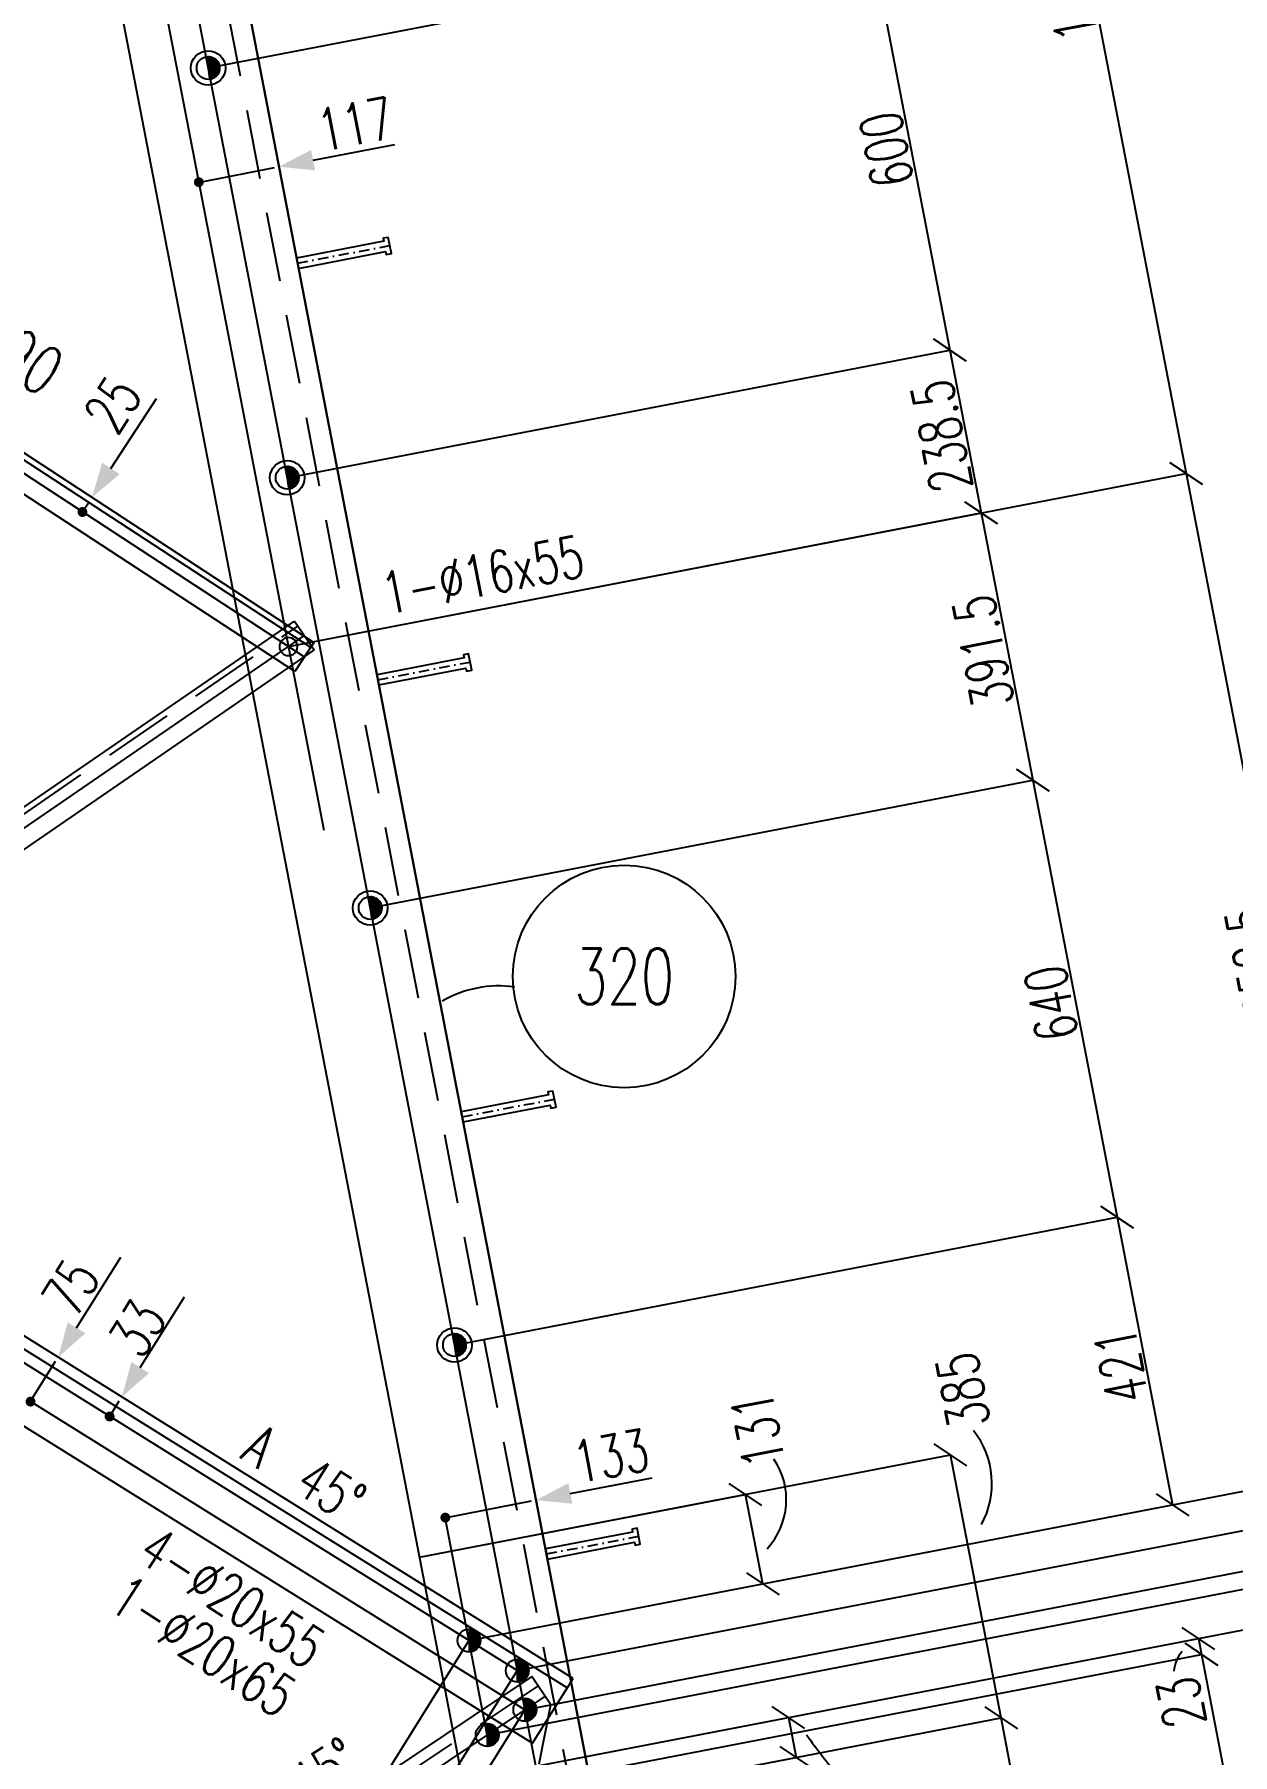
# Model space of a CAD drawing. Extents: x 512650 to 528870, y -6972 to 4508.
# Drawn here: x 520025 to 521747, y -215 to 2258 of the extents above; entities that cross this region are included whole.
import ezdxf
from ezdxf.enums import TextEntityAlignment as Align

# ---------------------------------------------------------------- set-up
doc = ezdxf.new("R2010")
doc.units = 0
doc.header["$LTSCALE"] = 200
doc.header["$MEASUREMENT"] = 0
doc.linetypes.add('DASHDOT', pattern=[1, 0.5, -0.25, 0, -0.25])
doc.linetypes.add('DASHED', pattern=[0.75, 0.5, -0.25])
doc.layers.get('0').update_dxf_attribs({"linetype": 'CONTINUOUS'})
for name, color, linetype in [('ASSI', 3, 'CONTINUOUS'), ('BOLLINI_1', 7, 'CONTINUOUS'), ('Echelon', 1, 'CONTINUOUS'), ('FORI', 2, 'CONTINUOUS'), ('LINEA_ANG', 2, 'CONTINUOUS'), ('LP', 3, 'CONTINUOUS'), ('LS', 7, 'CONTINUOUS'), ('MZ', 6, 'DASHDOT'), ('QT_MAL', 7, 'CONTINUOUS'), ('QT_MPR', 7, 'CONTINUOUS'), ('QT_MSP', 7, 'CONTINUOUS'), ('TRAT-Y', 7, 'DASHED')]:
    doc.layers.add(name, color=color, linetype=linetype)
doc.styles.add('QUOTE', font='ROMANS8.SHX', dxfattribs={"width": 0.7})
doc.styles.add('RQL', font='ROMANS8.SHX', dxfattribs={"width": 0.7})
doc.styles.add('RS', font='ROMANS8.shx', dxfattribs={"width": 0.7})
doc.styles.get("Standard").update_dxf_attribs({"font": 'ROMANS8.SHX', "width": 0.7})
doc.dimstyles.new('FRECCE1', dxfattribs={"dimtxt": 60, "dimasz": 6.66, "dimexe": 0, "dimexo": 0, "dimgap": 1, "dimtad": 1, "dimzin": 0, "dimdsep": 46, "dimtxsty": 'RS', "dimblk1": 'QUOTP', "dimblk2": 'QUOTF', "dimsah": 1, "dimcen": 0, "dimclrd": 2, "dimclre": 2, "dimclrt": 7, "dimadec": 0, "dimazin": 0, "dimtfac": 1, "dimtix": 1, "dimtmove": 2, "dimatfit": 3, "dimldrblk": 'QUOTP', "dimfxl": 1, "dimtolj": 1, "dimtzin": 0, "dimarcsym": 0})
doc.dimstyles.new('TRATTO', dxfattribs={"dimscale": 0, "dimtxt": 60, "dimasz": 40, "dimexe": 0, "dimexo": 0, "dimgap": 5, "dimtad": 1, "dimrnd": 0.5, "dimdsep": 46, "dimtxsty": 'RS', "dimblk1": 'OBLIQUE', "dimblk2": 'OBLIQUE', "dimsah": 1, "dimcen": 0.09, "dimclrd": 2, "dimclre": 2, "dimclrt": 7, "dimadec": 0, "dimazin": 0, "dimtfac": 1, "dimtix": 1, "dimtmove": 2, "dimatfit": 3, "dimfxl": 1, "dimtolj": 1, "dimtzin": 0, "dimarcsym": 0})

# ---------------------------------------------------------------- blocks, each defined once
blk = doc.blocks.new('ASSE98')
blk.add_line((0, 0), (1, 0))
at = {"color": 7, "flags": 1}
for tag, p in [('LAV1', (3.07431, 6.82847)), ('LAV2', (3.07431, 6.49513)), ('LAV3', (3.07431, 6.1618)), ('LAV4', (3.07431, 5.82847)), ('LAV5', (3.07431, 5.49513)), ('LAV6', (3.07431, 5.1618)), ('LAV7', (3.07431, 4.82847)), ('LAV8', (3.07431, 4.49513)), ('LAV9', (3.07431, 4.1618)), ('LAV10', (3.07431, 3.82847))]:
    blk.add_attdef(tag, p, '', height=0.2, dxfattribs=at)
at = {"color": 7, "style": 'QUOTE', "width": 0.5, "flags": 1}
for tag, p in [('TI', (1.38308, 6.82731)), ('DI_S', (1.38308, 6.42178)), ('D_S', (1.38308, 6.02092)), ('E_S', (1.38308, 5.68065)), ('NFORI', (1.36454, 5.29792)), ('ALAR', (1.36349, 4.93246)), ('FAM', (1.3775, 4.54645)), ('ALA', (1.38308, 4.19257)), ('DISP2', (1.38308, 3.84971)), ('DISP1', (1.38308, 3.50686)), ('PINZAF', (1.38308, 3.164)), ('PINZAI', (1.38308, 2.82114)), ('TRP', (1.38308, 2.47829)), ('NP', (1.38308, 2.13543)), ('SV', (1.38308, 1.79257)), ('PESO', (1.38308, 1.44971)), ('QUA', (1.38308, 1.10686)), ('LUN', (1.38308, 0.764)), ('PROF', (1.38308, 0.42114)), ('POS', (1.38308, 0.07829))]:
    blk.add_attdef(tag, p, '', height=0.2, dxfattribs=at)
blk = doc.blocks.new('P20')
at = {"color": 0}
for p, q in [((0, 0.98), (0.02, 1)), ((0, 0.94), (0.06, 1)), ((1, -0.01), (0, 0.99)), ((0, 0.89), (0.1, 0.99)), ((0, 0.85), (0.14, 0.99)), ((0, 0.8), (0.18, 0.98)), ((0, 0.76), (0.22, 0.98)), ((0, 0.71), (0.25, 0.97)), ((0, 0.67), (0.29, 0.96)), ((1, -0.05), (0, 0.95)), ((0, 0.62), (0.32, 0.95)), ((0, 0.58), (0.36, 0.93)), ((0, 0.53), (0.39, 0.92)), ((0, 0.49), (0.42, 0.91)), ((1, -0.09), (0, 0.9)), ((0, 0.44), (0.45, 0.89)), ((0, 0.4), (0.48, 0.88)), ((0.99, -0.13), (0, 0.86)), ((0, 0.35), (0.51, 0.86)), ((0, 0.31), (0.54, 0.84)), ((0, 0.26), (0.56, 0.83)), ((0.99, -0.17), (0, 0.81)), ((0, 0.22), (0.59, 0.81)), ((0, 0.17), (0.61, 0.79)), ((0.98, -0.21), (0, 0.77)), ((0, 0.13), (0.64, 0.77)), ((0, 0.08), (0.66, 0.75)), ((0, 0.04), (0.69, 0.73)), ((0.97, -0.25), (0, 0.72)), ((0, -0.01), (0.71, 0.7)), ((0.96, -0.28), (0, 0.68)), ((0, -0.05), (0.73, 0.68)), ((0, -0.1), (0.75, 0.66)), ((0.95, -0.32), (0, 0.63)), ((0, -0.14), (0.77, 0.63)), ((0, -0.19), (0.79, 0.61)), ((0.94, -0.35), (0, 0.59)), ((0, -0.23), (0.81, 0.58)), ((0, -0.28), (0.83, 0.56)), ((0.92, -0.38), (0, 0.54)), ((0, -0.32), (0.85, 0.53)), ((0.91, -0.41), (0, 0.5)), ((0, -0.36), (0.87, 0.5)), ((0, -0.41), (0.88, 0.47)), ((0.9, -0.44), (0, 0.45)), ((0, -0.45), (0.9, 0.44)), ((0.88, -0.47), (0, 0.41)), ((0, -0.5), (0.91, 0.41)), ((0, -0.54), (0.92, 0.38)), ((0.87, -0.5), (0, 0.36)), ((0, -0.59), (0.94, 0.35)), ((0.85, -0.53), (0, 0.32)), ((0, -0.63), (0.95, 0.31)), ((0, -0.68), (0.96, 0.28)), ((0.83, -0.56), (0, 0.27)), ((0, -0.72), (0.97, 0.25)), ((0.81, -0.58), (0, 0.23)), ((0, -0.77), (0.98, 0.21)), ((0.79, -0.61), (0, 0.18)), ((0, -0.81), (0.99, 0.17)), ((0.77, -0.63), (0, 0.14)), ((0, -0.86), (0.99, 0.13)), ((0.75, -0.66), (0, 0.09)), ((0, -0.9), (1, 0.09)), ((0.73, -0.68), (0, 0.05)), ((0, -0.95), (1, 0.05)), ((0.71, -0.7), (0, 0.01)), ((0, -0.99), (1, 0.01)), ((1, 0.04), (0.04, 1)), ((1, 0.09), (0.09, 1)), ((0.99, 0.14), (0.14, 0.99)), ((0.98, 0.19), (0.19, 0.98)), ((0.97, 0.25), (0.25, 0.97)), ((0.95, 0.31), (0.31, 0.95)), ((0.92, 0.38), (0.38, 0.92)), ((0.88, 0.47), (0.47, 0.88)), ((0.81, 0.59), (0.59, 0.81)), ((0.69, -0.73), (0, -0.04)), ((0.66, -0.75), (0, -0.08)), ((0.64, -0.77), (0, -0.13)), ((0.61, -0.79), (0, -0.17)), ((0.59, -0.81), (0, -0.22)), ((0.56, -0.83), (0, -0.26)), ((0.54, -0.84), (0, -0.31)), ((0.51, -0.86), (0, -0.35)), ((0.48, -0.88), (0, -0.4)), ((0.45, -0.89), (0, -0.44)), ((0.42, -0.91), (0, -0.49)), ((0.39, -0.92), (0, -0.53)), ((0.36, -0.93), (0, -0.58)), ((0.32, -0.95), (0, -0.62)), ((0.29, -0.96), (0, -0.67)), ((0.25, -0.97), (0, -0.71)), ((0.22, -0.98), (0, -0.76)), ((0.18, -0.98), (0, -0.8)), ((0.14, -0.99), (0, -0.85)), ((0.1, -0.99), (0, -0.89)), ((0.04, -1), (1, -0.04)), ((0.09, -1), (1, -0.09)), ((0.14, -0.99), (0.99, -0.14)), ((0.19, -0.98), (0.98, -0.19)), ((0.25, -0.97), (0.97, -0.25)), ((0.31, -0.95), (0.95, -0.31)), ((0.38, -0.92), (0.92, -0.38)), ((0.47, -0.88), (0.88, -0.47)), ((0.59, -0.81), (0.81, -0.59))]:
    blk.add_line(p, q, dxfattribs=at)
for radius in [1.5, 1]:
    blk.add_circle((0, 0), radius)
blk = doc.blocks.new('16')
blk.add_circle((0, 0), 1)
blk = doc.blocks.new('20')
at = {"color": 0}
for p, q in [((0, 0.98), (0.02, 1)), ((0, 0.94), (0.06, 1)), ((1, -0.01), (0, 0.99)), ((0, 0.89), (0.1, 0.99)), ((0, 0.85), (0.14, 0.99)), ((0, 0.8), (0.18, 0.98)), ((0, 0.76), (0.22, 0.98)), ((0, 0.71), (0.25, 0.97)), ((0, 0.67), (0.29, 0.96)), ((1, -0.05), (0, 0.95)), ((0, 0.62), (0.32, 0.95)), ((0, 0.58), (0.36, 0.93)), ((0, 0.53), (0.39, 0.92)), ((0, 0.49), (0.42, 0.91)), ((1, -0.09), (0, 0.9)), ((0, 0.44), (0.45, 0.89)), ((0, 0.4), (0.48, 0.88)), ((0.99, -0.13), (0, 0.86)), ((0, 0.35), (0.51, 0.86)), ((0, 0.31), (0.54, 0.84)), ((0, 0.26), (0.56, 0.83)), ((0.99, -0.17), (0, 0.81)), ((0, 0.22), (0.59, 0.81)), ((0, 0.17), (0.61, 0.79)), ((0.98, -0.21), (0, 0.77)), ((0, 0.13), (0.64, 0.77)), ((0, 0.08), (0.66, 0.75)), ((0, 0.04), (0.69, 0.73)), ((0.97, -0.25), (0, 0.72)), ((0, -0.01), (0.71, 0.7)), ((0.96, -0.28), (0, 0.68)), ((0, -0.05), (0.73, 0.68)), ((0, -0.1), (0.75, 0.66)), ((0.95, -0.32), (0, 0.63)), ((0, -0.14), (0.77, 0.63)), ((0, -0.19), (0.79, 0.61)), ((0.94, -0.35), (0, 0.59)), ((0, -0.23), (0.81, 0.58)), ((0, -0.28), (0.83, 0.56)), ((0.92, -0.38), (0, 0.54)), ((0, -0.32), (0.85, 0.53)), ((0.91, -0.41), (0, 0.5)), ((0, -0.36), (0.87, 0.5)), ((0, -0.41), (0.88, 0.47)), ((0.9, -0.44), (0, 0.45)), ((0, -0.45), (0.9, 0.44)), ((0.88, -0.47), (0, 0.41)), ((0, -0.5), (0.91, 0.41)), ((0, -0.54), (0.92, 0.38)), ((0.87, -0.5), (0, 0.36)), ((0, -0.59), (0.94, 0.35)), ((0.85, -0.53), (0, 0.32)), ((0, -0.63), (0.95, 0.31)), ((0, -0.68), (0.96, 0.28)), ((0.83, -0.56), (0, 0.27)), ((0, -0.72), (0.97, 0.25)), ((0.81, -0.58), (0, 0.23)), ((0, -0.77), (0.98, 0.21)), ((0.79, -0.61), (0, 0.18)), ((0, -0.81), (0.99, 0.17)), ((0.77, -0.63), (0, 0.14)), ((0, -0.86), (0.99, 0.13)), ((0.75, -0.66), (0, 0.09)), ((0, -0.9), (1, 0.09)), ((0.73, -0.68), (0, 0.05)), ((0, -0.95), (1, 0.05)), ((0.71, -0.7), (0, 0.01)), ((0, -0.99), (1, 0.01)), ((1, 0.04), (0.04, 1)), ((1, 0.09), (0.09, 1)), ((0.99, 0.14), (0.14, 0.99)), ((0.98, 0.19), (0.19, 0.98)), ((0.97, 0.25), (0.25, 0.97)), ((0.95, 0.31), (0.31, 0.95)), ((0.92, 0.38), (0.38, 0.92)), ((0.88, 0.47), (0.47, 0.88)), ((0.81, 0.59), (0.59, 0.81)), ((0.69, -0.73), (0, -0.04)), ((0.66, -0.75), (0, -0.08)), ((0.64, -0.77), (0, -0.13)), ((0.61, -0.79), (0, -0.17)), ((0.59, -0.81), (0, -0.22)), ((0.56, -0.83), (0, -0.26)), ((0.54, -0.84), (0, -0.31)), ((0.51, -0.86), (0, -0.35)), ((0.48, -0.88), (0, -0.4)), ((0.45, -0.89), (0, -0.44)), ((0.42, -0.91), (0, -0.49)), ((0.39, -0.92), (0, -0.53)), ((0.36, -0.93), (0, -0.58)), ((0.32, -0.95), (0, -0.62)), ((0.29, -0.96), (0, -0.67)), ((0.25, -0.97), (0, -0.71)), ((0.22, -0.98), (0, -0.76)), ((0.18, -0.98), (0, -0.8)), ((0.14, -0.99), (0, -0.85)), ((0.1, -0.99), (0, -0.89)), ((0.04, -1), (1, -0.04)), ((0.09, -1), (1, -0.09)), ((0.14, -0.99), (0.99, -0.14)), ((0.19, -0.98), (0.98, -0.19)), ((0.25, -0.97), (0.97, -0.25)), ((0.31, -0.95), (0.95, -0.31)), ((0.38, -0.92), (0.92, -0.38)), ((0.47, -0.88), (0.88, -0.47)), ((0.59, -0.81), (0.81, -0.59))]:
    blk.add_line(p, q, dxfattribs=at)
blk.add_line((0, 1), (0, -1))
blk.add_circle((0, 0), 1)
blk = doc.blocks.new('QUOTP')
at = {"layer": 'ASSI', "color": 2, "const_width": 1.07}
blk.add_lwpolyline([(-0.53, 0, 1), (0.53, 0, 1)], format="xyb", close=True, dxfattribs=at)
blk = doc.blocks.new('QUOTF')
at = {"layer": 'LS', "color": 2}
blk.add_line((7.5, 0), (25.5, 0), dxfattribs=at)
blk.add_solid([(7.5, 2.25), (0, 0), (7.5, -2.25)], dxfattribs=at)
blk = doc.blocks.new('*D22')
at = {"layer": 'QT_MAL', "color": 2, "lineweight": -2, "transparency": 16777216}
for p, q in [((520022.7, 298.4), (520055.3, 350.7)), ((520058.9, 356.4), (520058.9, 356.4)), ((520019.2, 292.7), (520019.2, 292.7))]:
    blk.add_line(p, q, dxfattribs=at)
at = {"layer": 'QT_MAL', "color": 2, "lineweight": -2, "transparency": 16777216, "xscale": 6.66, "yscale": 6.66, "zscale": 6.66}
for name, p, rotation in [('QUOTF', (520058.9, 356.4), 58.05361280239332), ('QUOTP', (520019.2, 292.7), 238.0536128023933)]:
    blk.add_blockref(name, p, dxfattribs=dict(at, rotation=rotation))
at = {"layer": 'QT_MAL', "color": 7, "transparency": 16777216, "insert": (520077.3, 456.8), "char_height": 60, "attachment_point": 5, "rotation": 58.0536, "style": 'RS'}
blk.add_mtext('\\A1;75', dxfattribs=at)
blk = doc.blocks.new('*D33')
at = {"layer": 'QT_MAL', "color": 2, "lineweight": -2, "transparency": 16777216}
for p, q in [((520150.4, 299.3), (520150.4, 299.3)), ((520136.4, 277), (520146.8, 293.7)), ((520132.9, 271.3), (520132.9, 271.3))]:
    blk.add_line(p, q, dxfattribs=at)
at = {"layer": 'QT_MAL', "color": 2, "lineweight": -2, "transparency": 16777216, "xscale": 6.66, "yscale": 6.66, "zscale": 6.66}
for name, p, rotation in [('QUOTF', (520150.4, 299.3), 58.05361280239332), ('QUOTP', (520132.9, 271.3), 238.0536128023933)]:
    blk.add_blockref(name, p, dxfattribs=dict(at, rotation=rotation))
at = {"layer": 'QT_MAL', "color": 7, "transparency": 16777216, "insert": (520172.8, 398.2), "char_height": 60, "attachment_point": 5, "rotation": 58.0536, "style": 'RS'}
blk.add_mtext('\\A1;33', dxfattribs=at)
blk = doc.blocks.new('A$C6E393FD9')
at = {"layer": 'Echelon', "color": 3}
blk.add_lwpolyline([(2.5, 0), (0, 19.8), (168.6, 41.4), (167.9, 47.2), (177.8, 48.5), (181.8, 17.1), (171.9, 15.8), (171.2, 21.6), (2.5, 0)], close=True, dxfattribs=at)
at = {"layer": 'MZ', "ltscale": 0.2}
blk.add_line((1.3, 9.9), (179.8, 32.8), dxfattribs=at)
blk = doc.blocks.new('*D39')
at = {"layer": 'QT_MAL', "color": 2, "lineweight": -2, "transparency": 16777216}
for p, q in [((520267.7, 2047.2), (520369.7, 2066.9)), ((520376.3, 2068.2), (520376.3, 2068.2)), ((520261.1, 2046), (520261.1, 2046))]:
    blk.add_line(p, q, dxfattribs=at)
at = {"layer": 'QT_MAL', "color": 2, "lineweight": -2, "transparency": 16777216, "xscale": 6.66, "yscale": 6.66, "zscale": 6.66}
for name, p, rotation in [('QUOTF', (520376.3, 2068.2), 10.91543261024502), ('QUOTP', (520261.1, 2046), 190.915432610245)]:
    blk.add_blockref(name, p, dxfattribs=dict(at, rotation=rotation))
at = {"layer": 'QT_MAL', "color": 7, "transparency": 16777216, "insert": (520486, 2129.6), "char_height": 60, "attachment_point": 5, "rotation": 10.9154, "style": 'RS'}
blk.add_mtext('\\A1;117', dxfattribs=at)
blk = doc.blocks.new('*D43')
at = {"layer": 'QT_MAL', "color": 2, "lineweight": -2, "transparency": 16777216}
for p, q in [((520621.9, 127.2), (520739.4, 149.9)), ((520746, 151.1), (520746, 151.1)), ((520615.4, 125.9), (520615.4, 125.9))]:
    blk.add_line(p, q, dxfattribs=at)
at = {"layer": 'QT_MAL', "color": 2, "lineweight": -2, "transparency": 16777216, "xscale": 6.66, "yscale": 6.66, "zscale": 6.66}
for name, p, rotation in [('QUOTF', (520746, 151.1), 10.91543261024502), ('QUOTP', (520615.4, 125.9), 190.915432610245)]:
    blk.add_blockref(name, p, dxfattribs=dict(at, rotation=rotation))
at = {"layer": 'QT_MAL', "color": 7, "transparency": 16777216, "insert": (520853.6, 214.5), "char_height": 60, "attachment_point": 5, "rotation": 10.9154, "style": 'RS'}
blk.add_mtext('\\A1;133', dxfattribs=at)
blk = doc.blocks.new('_OBLIQUE')
at = {"color": 0, "linetype": 'ByBlock'}
blk.add_line((-0.5, -0.5), (0.5, 0.5), dxfattribs=at)
blk = doc.blocks.new('*D54')
at = {"layer": 'QT_MPR', "color": 2, "lineweight": -2, "transparency": 16777216}
for p, q in [((520148.3, 2907), (521682, 3202.8)), ((521682, 3202.8), (522271.3, 146.9)), ((520729.7, -150.4), (522271.3, 146.9))]:
    blk.add_line(p, q, dxfattribs=at)
at = {"layer": 'QT_MPR', "color": 2, "lineweight": -2, "transparency": 16777216, "xscale": 40, "yscale": 40, "zscale": 40}
for p, rotation in [((521682, 3202.8), 100.915432610245), ((522271.3, 146.9), 280.915432610245)]:
    blk.add_blockref('_OBLIQUE', p, dxfattribs=dict(at, rotation=rotation))
at = {"layer": 'QT_MPR', "color": 7, "transparency": 16777216, "insert": (521942.3, 1668.2), "char_height": 60, "attachment_point": 5, "rotation": 100.9154, "style": 'RS'}
blk.add_mtext('\\A1;3112', dxfattribs=at)
blk = doc.blocks.new('*D55')
at = {"layer": 'QT_MPR', "color": 2, "lineweight": -2, "transparency": 16777216}
for p, q in [((520729.7, -150.4), (522271.3, 146.9)), ((522271.3, 146.9), (523077.2, -4031.5)), ((521535.5, -4328.8), (523077.2, -4031.5))]:
    blk.add_line(p, q, dxfattribs=at)
at = {"layer": 'QT_MPR', "color": 2, "lineweight": -2, "transparency": 16777216, "xscale": 40, "yscale": 40, "zscale": 40}
for p, rotation in [((522271.3, 146.9), 100.915432610245), ((523077.2, -4031.5), 280.915432610245)]:
    blk.add_blockref('_OBLIQUE', p, dxfattribs=dict(at, rotation=rotation))
at = {"layer": 'QT_MPR', "color": 7, "transparency": 16777216, "insert": (522639.9, -1948.9), "char_height": 60, "attachment_point": 5, "rotation": 100.9154, "style": 'RS'}
blk.add_mtext('\\A1;4255.5', dxfattribs=at)
blk = doc.blocks.new('*D64')
at = {"layer": 'QT_MPR', "color": 2, "lineweight": -2, "transparency": 16777216}
for p, q in [((520409.3, 2888.8), (521400.2, 3079.9)), ((521400.2, 3079.9), (521680.3, 1627.2)), ((520389.9, 1378.3), (521680.3, 1627.2))]:
    blk.add_line(p, q, dxfattribs=at)
at = {"layer": 'QT_MPR', "color": 2, "lineweight": -2, "transparency": 16777216, "xscale": 40, "yscale": 40, "zscale": 40}
for p, rotation in [((521400.2, 3079.9), 100.915432610245), ((521680.3, 1627.2), 280.915432610245)]:
    blk.add_blockref('_OBLIQUE', p, dxfattribs=dict(at, rotation=rotation))
at = {"layer": 'QT_MPR', "color": 7, "transparency": 16777216, "insert": (521505.9, 2346.9), "char_height": 60, "attachment_point": 5, "rotation": 100.9154, "style": 'RS'}
blk.add_mtext('\\A1;1479.5', dxfattribs=at)
blk = doc.blocks.new('*D65')
at = {"layer": 'QT_MPR', "color": 2, "lineweight": -2, "transparency": 16777216}
for p, q in [((520389.9, 1378.3), (521680.3, 1627.2)), ((521680.3, 1627.2), (521955.4, 201.1)), ((520649.4, -50.8), (521955.4, 201.1))]:
    blk.add_line(p, q, dxfattribs=at)
at = {"layer": 'QT_MPR', "color": 2, "lineweight": -2, "transparency": 16777216, "xscale": 40, "yscale": 40, "zscale": 40}
for p, rotation in [((521680.3, 1627.2), 100.915432610245), ((521955.4, 201.1), 280.915432610245)]:
    blk.add_blockref('_OBLIQUE', p, dxfattribs=dict(at, rotation=rotation))
at = {"layer": 'QT_MPR', "color": 7, "transparency": 16777216, "insert": (521783.5, 907.5), "char_height": 60, "attachment_point": 5, "rotation": 100.9154, "style": 'RS'}
blk.add_mtext('\\A1;1452.5', dxfattribs=at)
blk = doc.blocks.new('*D66')
at = {"layer": 'QT_MPR', "color": 2, "lineweight": -2, "transparency": 16777216}
for p, q in [((520649.4, -50.8), (521955.4, 201.1)), ((521955.4, 201.1), (521965.9, 146.4)), ((520718.9, -94.1), (521965.9, 146.4))]:
    blk.add_line(p, q, dxfattribs=at)
at = {"layer": 'QT_MPR', "color": 2, "lineweight": -2, "transparency": 16777216, "xscale": 40, "yscale": 40, "zscale": 40}
for p, rotation in [((521955.4, 201.1), 100.915432610245), ((521965.9, 146.4), 280.915432610245)]:
    blk.add_blockref('_OBLIQUE', p, dxfattribs=dict(at, rotation=rotation))
at = {"layer": 'QT_MPR', "color": 7, "transparency": 16777216, "insert": (521987.9, 290.5), "char_height": 60, "attachment_point": 5, "rotation": 100.9154, "style": 'RS'}
blk.add_mtext('\\A1;55.5', dxfattribs=at)
blk = doc.blocks.new('*D67')
at = {"layer": 'QT_MPR', "color": 2, "lineweight": -2, "transparency": 16777216}
for p, q in [((520718.9, -94.1), (521965.9, 146.4)), ((521965.9, 146.4), (521976.8, 90.1)), ((520729.7, -150.4), (521976.8, 90.1))]:
    blk.add_line(p, q, dxfattribs=at)
at = {"layer": 'QT_MPR', "color": 2, "lineweight": -2, "transparency": 16777216, "xscale": 40, "yscale": 40, "zscale": 40}
for p, rotation in [((521965.9, 146.4), 100.915432610245), ((521976.8, 90.1), 280.915432610245)]:
    blk.add_blockref('_OBLIQUE', p, dxfattribs=dict(at, rotation=rotation))
at = {"layer": 'QT_MPR', "color": 7, "transparency": 16777216, "insert": (522103.3, 197.9), "char_height": 60, "attachment_point": 5, "rotation": 100.9154, "style": 'RS'}
blk.add_mtext('\\A1;57.5', dxfattribs=at)
blk = doc.blocks.new('*D68')
at = {"layer": 'QT_MPR', "color": 2, "lineweight": -2, "transparency": 16777216}
for p, q in [((520729.7, -150.4), (521976.8, 90.1)), ((521976.8, 90.1), (521981.6, 65.3)), ((520675.6, -186.6), (521981.6, 65.3))]:
    blk.add_line(p, q, dxfattribs=at)
at = {"layer": 'QT_MPR', "color": 2, "lineweight": -2, "transparency": 16777216, "xscale": 40, "yscale": 40, "zscale": 40}
for p, rotation in [((521976.8, 90.1), 100.915432610245), ((521981.6, 65.3), 280.915432610245)]:
    blk.add_blockref('_OBLIQUE', p, dxfattribs=dict(at, rotation=rotation))
at = {"layer": 'QT_MPR', "color": 7, "transparency": 16777216, "insert": (522142.5, -0.8), "char_height": 60, "attachment_point": 5, "rotation": 100.9154, "style": 'RS'}
blk.add_mtext('\\A1;25.5', dxfattribs=at)
blk = doc.blocks.new('*D69')
at = {"layer": 'QT_MPR', "color": 2, "lineweight": -2, "transparency": 16777216}
for p, q in [((520675.6, -186.6), (521981.6, 65.3)), ((521981.6, 65.3), (521992.4, 8.8)), ((520668.8, -246.4), (521992.4, 8.8))]:
    blk.add_line(p, q, dxfattribs=at)
at = {"layer": 'QT_MPR', "color": 2, "lineweight": -2, "transparency": 16777216, "xscale": 40, "yscale": 40, "zscale": 40}
for p, rotation in [((521981.6, 65.3), 100.915432610245), ((521992.4, 8.8), 280.915432610245)]:
    blk.add_blockref('_OBLIQUE', p, dxfattribs=dict(at, rotation=rotation))
at = {"layer": 'QT_MPR', "color": 7, "transparency": 16777216, "insert": (521966.1, -80.9), "char_height": 60, "attachment_point": 5, "rotation": 100.9154, "style": 'RS'}
blk.add_mtext('\\A1;57.5', dxfattribs=at)
blk = doc.blocks.new('*D70')
at = {"layer": 'QT_MPR', "color": 2, "lineweight": -2, "transparency": 16777216}
for p, q in [((520668.8, -246.4), (521992.4, 8.8)), ((521992.4, 8.8), (522243.7, -1294.1)), ((520953.2, -1543), (522243.7, -1294.1))]:
    blk.add_line(p, q, dxfattribs=at)
at = {"layer": 'QT_MPR', "color": 2, "lineweight": -2, "transparency": 16777216, "xscale": 40, "yscale": 40, "zscale": 40}
for p, rotation in [((521992.4, 8.8), 100.915432610245), ((522243.7, -1294.1), 280.915432610245)]:
    blk.add_blockref('_OBLIQUE', p, dxfattribs=dict(at, rotation=rotation))
at = {"layer": 'QT_MPR', "color": 7, "transparency": 16777216, "insert": (522083.7, -649.3), "char_height": 60, "attachment_point": 5, "rotation": 100.9154, "style": 'RS'}
blk.add_mtext('\\A1;1327', dxfattribs=at)
blk = doc.blocks.new('*D78')
at = {"layer": 'QT_MSP', "color": 2, "lineweight": -2, "transparency": 16777216}
for p, q in [((520165.6, 2774.8), (521118.1, 2958.5)), ((521118.1, 2958.5), (521227, 2393.9)), ((520274.5, 2210.2), (521227, 2393.9))]:
    blk.add_line(p, q, dxfattribs=at)
at = {"layer": 'QT_MSP', "color": 2, "lineweight": -2, "transparency": 16777216, "xscale": 40, "yscale": 40, "zscale": 40}
for p, rotation in [((521118.1, 2958.5), 100.915432610245), ((521227, 2393.9), 280.915432610245)]:
    blk.add_blockref('_OBLIQUE', p, dxfattribs=dict(at, rotation=rotation))
at = {"layer": 'QT_MSP', "color": 7, "transparency": 16777216, "insert": (521138.2, 2669.6), "char_height": 60, "attachment_point": 5, "rotation": 100.9154, "style": 'RS'}
blk.add_mtext('\\A1;575', dxfattribs=at)
blk = doc.blocks.new('*D79')
at = {"layer": 'QT_MSP', "color": 2, "lineweight": -2, "transparency": 16777216}
for p, q in [((520274.5, 2210.2), (521227, 2393.9)), ((521227, 2393.9), (521340.6, 1804.7)), ((520388.1, 1621.1), (521340.6, 1804.7))]:
    blk.add_line(p, q, dxfattribs=at)
at = {"layer": 'QT_MSP', "color": 2, "lineweight": -2, "transparency": 16777216, "xscale": 40, "yscale": 40, "zscale": 40}
for p, rotation in [((521227, 2393.9), 100.915432610245), ((521340.6, 1804.7), 280.915432610245)]:
    blk.add_blockref('_OBLIQUE', p, dxfattribs=dict(at, rotation=rotation))
at = {"layer": 'QT_MSP', "color": 7, "transparency": 16777216, "insert": (521249.4, 2092.7), "char_height": 60, "attachment_point": 5, "rotation": 100.9154, "style": 'RS'}
blk.add_mtext('\\A1;600', dxfattribs=at)
blk = doc.blocks.new('*D80')
at = {"layer": 'QT_MSP', "color": 2, "lineweight": -2, "transparency": 16777216}
for p, q in [((520388.1, 1621.1), (521340.6, 1804.7)), ((521340.6, 1804.7), (521385.8, 1570.4)), ((520389.9, 1378.3), (521385.8, 1570.4))]:
    blk.add_line(p, q, dxfattribs=at)
at = {"layer": 'QT_MSP', "color": 2, "lineweight": -2, "transparency": 16777216, "xscale": 40, "yscale": 40, "zscale": 40}
for p, rotation in [((521340.6, 1804.7), 100.915432610245), ((521385.8, 1570.4), 280.915432610245)]:
    blk.add_blockref('_OBLIQUE', p, dxfattribs=dict(at, rotation=rotation))
at = {"layer": 'QT_MSP', "color": 7, "transparency": 16777216, "insert": (521328.8, 1680.9), "char_height": 60, "attachment_point": 5, "rotation": 100.9154, "style": 'RS'}
blk.add_mtext('\\A1;238.5', dxfattribs=at)
blk = doc.blocks.new('*D81')
at = {"layer": 'QT_MSP', "color": 2, "lineweight": -2, "transparency": 16777216}
for p, q in [((520389.9, 1378.3), (521385.8, 1570.4)), ((521385.8, 1570.4), (521459.9, 1186.1)), ((520507.4, 1002.5), (521459.9, 1186.1))]:
    blk.add_line(p, q, dxfattribs=at)
at = {"layer": 'QT_MSP', "color": 2, "lineweight": -2, "transparency": 16777216, "xscale": 40, "yscale": 40, "zscale": 40}
for p, rotation in [((521385.8, 1570.4), 100.915432610245), ((521459.9, 1186.1), 280.915432610245)]:
    blk.add_blockref('_OBLIQUE', p, dxfattribs=dict(at, rotation=rotation))
at = {"layer": 'QT_MSP', "color": 7, "transparency": 16777216, "insert": (521388.5, 1371.6), "char_height": 60, "attachment_point": 5, "rotation": 100.9154, "style": 'RS'}
blk.add_mtext('\\A1;391.5', dxfattribs=at)
blk = doc.blocks.new('*D82')
at = {"layer": 'QT_MSP', "color": 2, "lineweight": -2, "transparency": 16777216}
for p, q in [((520507.4, 1002.5), (521459.9, 1186.1)), ((521459.9, 1186.1), (521581.1, 557.7)), ((520628.6, 374), (521581.1, 557.7))]:
    blk.add_line(p, q, dxfattribs=at)
at = {"layer": 'QT_MSP', "color": 2, "lineweight": -2, "transparency": 16777216, "xscale": 40, "yscale": 40, "zscale": 40}
for p, rotation in [((521459.9, 1186.1), 100.915432610245), ((521581.1, 557.7), 280.915432610245)]:
    blk.add_blockref('_OBLIQUE', p, dxfattribs=dict(at, rotation=rotation))
at = {"layer": 'QT_MSP', "color": 7, "transparency": 16777216, "insert": (521486.1, 865.3), "char_height": 60, "attachment_point": 5, "rotation": 100.9154, "style": 'RS'}
blk.add_mtext('\\A1;640', dxfattribs=at)
blk = doc.blocks.new('*D83')
at = {"layer": 'QT_MSP', "color": 2, "lineweight": -2, "transparency": 16777216}
for p, q in [((520628.6, 374), (521581.1, 557.7)), ((521581.1, 557.7), (521660.8, 144.2)), ((520649.4, -50.8), (521660.8, 144.2))]:
    blk.add_line(p, q, dxfattribs=at)
at = {"layer": 'QT_MSP', "color": 2, "lineweight": -2, "transparency": 16777216, "xscale": 40, "yscale": 40, "zscale": 40}
for p, rotation in [((521581.1, 557.7), 100.915432610245), ((521660.8, 144.2), 280.915432610245)]:
    blk.add_blockref('_OBLIQUE', p, dxfattribs=dict(at, rotation=rotation))
at = {"layer": 'QT_MSP', "color": 7, "transparency": 16777216, "insert": (521586.6, 344.4), "char_height": 60, "attachment_point": 5, "rotation": 100.9154, "style": 'RS'}
blk.add_mtext('\\A1;421', dxfattribs=at)
blk = doc.blocks.new('*D84')
at = {"layer": 'QT_MSP', "color": 2, "lineweight": -2, "transparency": 16777216}
for p, q in [((520668.8, -246.4), (521697.9, -48)), ((521697.9, -48), (521702.3, -70.7)), ((520749.8, -254.4), (521702.3, -70.7))]:
    blk.add_line(p, q, dxfattribs=at)
at = {"layer": 'QT_MSP', "color": 2, "lineweight": -2, "transparency": 16777216, "xscale": 40, "yscale": 40, "zscale": 40}
for p, rotation in [((521697.9, -48), 100.915432610245), ((521702.3, -70.7), 280.915432610245)]:
    blk.add_blockref('_OBLIQUE', p, dxfattribs=dict(at, rotation=rotation))
at = {"layer": 'QT_MSP', "color": 7, "transparency": 16777216, "insert": (521673.1, -139.8), "char_height": 60, "attachment_point": 5, "rotation": 100.9154, "style": 'RS'}
blk.add_mtext('\\A1;23', dxfattribs=at)
blk = doc.blocks.new('*D85')
at = {"layer": 'QT_MSP', "color": 2, "lineweight": -2, "transparency": 16777216}
for p, q in [((520749.8, -254.4), (521702.3, -70.7)), ((521702.3, -70.7), (521808.3, -620.6)), ((520855.8, -804.2), (521808.3, -620.6))]:
    blk.add_line(p, q, dxfattribs=at)
at = {"layer": 'QT_MSP', "color": 2, "lineweight": -2, "transparency": 16777216, "xscale": 40, "yscale": 40, "zscale": 40}
for p, rotation in [((521702.3, -70.7), 100.915432610245), ((521808.3, -620.6), 280.915432610245)]:
    blk.add_blockref('_OBLIQUE', p, dxfattribs=dict(at, rotation=rotation))
at = {"layer": 'QT_MSP', "color": 7, "transparency": 16777216, "insert": (521720.9, -352.3), "char_height": 60, "attachment_point": 5, "rotation": 100.9154, "style": 'RS'}
blk.add_mtext('\\A1;560', dxfattribs=at)
blk = doc.blocks.new('*D131')
at = {"layer": 'QT_MPR', "color": 2, "lineweight": -2, "transparency": 16777216}
for p, q in [((520718.9, -94.1), (520375.8, -644.3)), ((520729.7, -150.4), (520408.9, -664.9)), ((520408.9, -664.9), (520375.8, -644.3))]:
    blk.add_line(p, q, dxfattribs=at)
at = {"layer": 'QT_MPR', "color": 2, "lineweight": -2, "transparency": 16777216, "xscale": 40, "yscale": 40, "zscale": 40}
for p, rotation in [((520375.8, -644.3), 148.0536128023934), ((520408.9, -664.9), 328.0536128023934)]:
    blk.add_blockref('_OBLIQUE', p, dxfattribs=dict(at, rotation=rotation))
at = {"layer": 'QT_MPR', "color": 7, "transparency": 16777216, "insert": (520326.7, -730.1), "char_height": 60, "attachment_point": 5, "rotation": 328.0536, "style": 'RS'}
blk.add_mtext('\\A1;39', dxfattribs=at)
blk = doc.blocks.new('*D132')
at = {"layer": 'QT_MPR', "color": 2, "lineweight": -2, "transparency": 16777216}
for p, q in [((520649.4, -50.8), (520306.4, -601)), ((520718.9, -94.1), (520375.8, -644.3)), ((520375.8, -644.3), (520306.4, -601))]:
    blk.add_line(p, q, dxfattribs=at)
at = {"layer": 'QT_MPR', "color": 2, "lineweight": -2, "transparency": 16777216, "xscale": 40, "yscale": 40, "zscale": 40}
for p, rotation in [((520306.4, -601), 148.0536128023934), ((520375.8, -644.3), 328.0536128023934)]:
    blk.add_blockref('_OBLIQUE', p, dxfattribs=dict(at, rotation=rotation))
at = {"layer": 'QT_MPR', "color": 7, "transparency": 16777216, "insert": (520376.8, -566.7), "char_height": 60, "attachment_point": 5, "rotation": 328.0536, "style": 'RS'}
blk.add_mtext('\\A1;82', dxfattribs=at)
blk = doc.blocks.new('*D133')
at = {"layer": 'QT_MPR', "color": 2, "lineweight": -2, "transparency": 16777216}
for p, q in [((519422.6, 714.2), (519079.5, 164.1)), ((520306.4, -601), (519079.5, 164.1)), ((520649.4, -50.8), (520306.4, -601))]:
    blk.add_line(p, q, dxfattribs=at)
at = {"layer": 'QT_MPR', "color": 2, "lineweight": -2, "transparency": 16777216, "xscale": 40, "yscale": 40, "zscale": 40}
for p, rotation in [((519079.5, 164.1), 148.0536128023934), ((520306.4, -601), 328.0536128023934)]:
    blk.add_blockref('_OBLIQUE', p, dxfattribs=dict(at, rotation=rotation))
at = {"layer": 'QT_MPR', "color": 7, "transparency": 16777216, "insert": (519711.4, -188.8), "char_height": 60, "attachment_point": 5, "rotation": 328.0536, "style": 'RS'}
blk.add_mtext('\\A1;1445.5', dxfattribs=at)
blk = doc.blocks.new('*D142')
at = {"layer": 'QT_MAL', "color": 2, "lineweight": -2, "transparency": 16777216}
blk.add_line((520097.4, 1577.4), (520103.8, 1587.1), dxfattribs=at)
at = {"layer": 'QT_MAL', "color": 2, "lineweight": -2, "transparency": 16777216, "xscale": 6.66, "yscale": 6.66, "zscale": 6.66}
for name, p, rotation in [('QUOTF', (520107.4, 1592.7), 56.84175499085016), ('QUOTP', (520093.8, 1571.8), 236.8417549908501)]:
    blk.add_blockref(name, p, dxfattribs=dict(at, rotation=rotation))
at = {"layer": 'QT_MAL', "color": 7, "transparency": 16777216, "insert": (520137.5, 1726.4), "char_height": 60, "attachment_point": 5, "rotation": 56.8418, "style": 'RS'}
blk.add_mtext('\\A1;25', dxfattribs=at)
blk = doc.blocks.new('bull')
at = {"style": 'RS', "width": 0.7, "flags": 1}
for tag, p in [('NN', (-12.25, 0)), ('DIAMETRO', (0, -4.86)), ('SERRAGGIO', (0, -9.71)), ('LUNGHEZZA', (0, -14.57)), ('NB', (0, -19.43)), ('TIPO', (0, -24.12)), ('EL', (-0.14, -29))]:
    blk.add_attdef(tag, p, '', height=3, dxfattribs=at)
at = {"style": 'RS', "width": 0.7}
blk.add_attdef('BULLONE', (0, 0), '', height=3, dxfattribs=at)
blk = doc.blocks.new('xxx')
blk.add_circle((0, 0), 8)
at = {"color": 3, "style": 'RQL', "width": 0.7}
blk.add_attdef('POS', text='', height=4, dxfattribs=at).set_placement((0, 0), align=Align.MIDDLE)
at = {"color": 3, "style": 'RQL', "width": 0.7, "flags": 1}
blk.add_attdef('POS1', (-0.39, -5.42), '', height=2, dxfattribs=at)
at = {"style": 'RQL', "width": 0.7, "flags": 1}
blk.add_attdef('TIPO', (-0.39, -8.66), '', height=2, dxfattribs=at)
blk = doc.blocks.new('*D169')
at = {"layer": 'LP', "color": 2, "lineweight": -2, "transparency": 16777216}
for p, q in [((520578.5, 68.9), (521046.9, 159.3)), ((521071.7, 30.6), (521046.9, 159.3)), ((520649.4, -50.8), (521071.7, 30.6))]:
    blk.add_line(p, q, dxfattribs=at)
at = {"layer": 'LP', "color": 2, "lineweight": -2, "transparency": 16777216, "xscale": 40, "yscale": 40, "zscale": 40}
for p, rotation in [((521046.9, 159.3), 100.9154326102451), ((521071.7, 30.6), 280.9154326102451)]:
    blk.add_blockref('_OBLIQUE', p, dxfattribs=dict(at, rotation=rotation))
at = {"layer": 'LP', "color": 7, "transparency": 16777216, "insert": (521064.6, 252.2), "char_height": 60, "attachment_point": 5, "rotation": 100.9154, "style": 'RS'}
blk.add_mtext('\\A1;131', dxfattribs=at)
blk = doc.blocks.new('*D170')
at = {"layer": 'LP', "color": 2, "lineweight": -2, "transparency": 16777216}
for p, q in [((520668.8, -246.4), (521108.7, -161.6)), ((521108.7, -161.6), (521119.8, -218.8)), ((520651.4, -309.1), (521119.8, -218.8))]:
    blk.add_line(p, q, dxfattribs=at)
at = {"layer": 'LP', "color": 2, "lineweight": -2, "transparency": 16777216, "xscale": 40, "yscale": 40, "zscale": 40}
for p, rotation in [((521108.7, -161.6), 100.9154326102451), ((521119.8, -218.8), 280.9154326102451)]:
    blk.add_blockref('_OBLIQUE', p, dxfattribs=dict(at, rotation=rotation))
at = {"layer": 'LP', "color": 7, "transparency": 16777216, "insert": (521169.9, -294), "char_height": 60, "attachment_point": 5, "rotation": 100.9154, "style": 'RS'}
blk.add_mtext('\\A1;58', dxfattribs=at)
blk = doc.blocks.new('*D171')
at = {"layer": 'LP', "color": 2, "lineweight": -2, "transparency": 16777216}
for p, q in [((520578.5, 68.9), (521341.4, 216.1)), ((521414.3, -162), (521341.4, 216.1)), ((520651.4, -309.1), (521414.3, -162))]:
    blk.add_line(p, q, dxfattribs=at)
at = {"layer": 'LP', "color": 2, "lineweight": -2, "transparency": 16777216, "xscale": 40, "yscale": 40, "zscale": 40}
for p, rotation in [((521341.4, 216.1), 100.9154326102451), ((521414.3, -162), 280.9154326102451)]:
    blk.add_blockref('_OBLIQUE', p, dxfattribs=dict(at, rotation=rotation))
at = {"layer": 'LP', "color": 7, "transparency": 16777216, "insert": (521359.2, 309), "char_height": 60, "attachment_point": 5, "rotation": 100.9154, "style": 'RS'}
blk.add_mtext('\\A1;385', dxfattribs=at)

msp = doc.modelspace()

# ---------------------------------------------------------------- linework, layer by layer
at = {"layer": 'ASSI', "color": 6}
msp.add_line((520675.619, -186.542), (520615.328, 126.095), dxfattribs=at)
at = {"layer": 'LINEA_ANG'}
for p, q in [((520103.811, 3480.879), (521486.139, -3687.048)), ((521309.395, -3721.132), (519927.068, 3446.794)), ((520799.121, -105.244), (515891.145, 2955.218)), ((515832.942, 2861.878), (520740.918, -198.584)), ((519095.304, 2253.984), (520426.394, 1384.328)), ((520399.046, 1342.47), (519067.957, 2212.126)), ((519386.151, 719.576), (520398.533, 1414.606)), ((520398.533, 1414.606), (520426.832, 1373.385)), ((520426.832, 1373.385), (519414.45, 678.355)), ((520426.394, 1384.328), (520399.046, 1342.47)), ((520739.94, -102.649), (514488.138, -4281.808)), ((520767.172, -143.385), (520739.94, -102.649)), ((520740.918, -198.584), (520799.121, -105.244)), ((520750.359, -227.998), (520767.172, -143.385))]:
    msp.add_line(p, q, dxfattribs=at)
at = {"layer": 'LINEA_ANG', "color": 2}
for p, q in [((520790.655, -118.821), (515882.679, 2941.641)), ((519090.655, 2246.868), (520421.744, 1377.212))]:
    msp.add_line(p, q, dxfattribs=at)
at = {"layer": 'LP', "color": 2}
msp.add_line((521504.861, -631.405), (521414.331, -161.97), dxfattribs=at)
at = {"layer": 'LP', "color": 6}
for centre, radius, start, end in [((521278.237, 174.927), 122.893, 331.243234, 38.292072), ((521001.197, 151.734), 104.38, 317.473091, 33.941403), ((523879.52, 1873.572), 3432.116, 216.886866, 218.145187)]:
    msp.add_arc(centre, radius, start, end, dxfattribs=at)
at = {"layer": 'LS', "color": 6}
for p, q in [((520718.888, -94.103), (515950.186, 2879.511)), ((520100.364, 2879.511), (520440.763, 1114.403)), ((520165.621, 2774.809), (521628.759, -4812.152)), ((520729.738, -150.366), (520025.395, 288.841))]:
    msp.add_line(p, q, dxfattribs=at)
for centre, radius, start, end in [((520691.963, 730.8), 159.545, 81.741161, 120.487405), ((521709.424, -97.608), 46.812, 138.110375, 176.729072)]:
    msp.add_arc(centre, radius, start, end, dxfattribs=at)
at = {"layer": 'TRAT-Y'}
for p, q in [((520074.354, 3475.198), (521456.682, -3692.728)), ((519390.962, 712.568), (520403.344, 1407.599)), ((520748.832, -115.95), (514497.03, -4295.11))]:
    msp.add_line(p, q, dxfattribs=at)

# ---------------------------------------------------------------- block references
at = {"layer": 'ASSI'}
for p, xscale, rotation in [((521486.139, -3687.048), 7300, 100.915432610245), ((520412.682, 1393.996), 1228, 214.4707731985248)]:
    msp.add_blockref('ASSE98', p, dxfattribs=dict(at, xscale=xscale, rotation=rotation))
ref = msp.add_blockref('ASSE98', (520799.121, -105.244), dxfattribs=dict(at, xscale=5784, zscale=5784, rotation=148.0536128023933))
ref.add_attrib('LAV1', 'A  45%%d', (520319.11, 212.283), dxfattribs={"layer": '0', "color": 254, "height": 60, "rotation": -31.946387, "width": 0.7})
ref = msp.add_blockref('ASSE98', (520412.72, 1363.399), dxfattribs=dict(at, xscale=1590, zscale=1590, rotation=146.8417549908501))
ref.add_attrib('PROF', 'L50x4', (519471.833, 2103.543), dxfattribs={"layer": '0', "color": 2, "height": 70, "rotation": -33.158245, "style": 'QUOTE', "width": 0.7})
ref.add_attrib('LUN', '1590', (519894.489, 1827.404), dxfattribs={"layer": '0', "color": 2, "height": 70, "rotation": -33.158245, "style": 'QUOTE', "width": 0.7})
ref.add_attrib('PESO', '1535.5 C/C T.', (519318.686, 1869.137), dxfattribs={"layer": '0', "color": 2, "height": 70, "rotation": -33.158245, "style": 'QUOTE', "width": 0.7})
ref.add_attrib('SV', 'Lg.', (519765.454, 1911.708), dxfattribs={"layer": '0', "color": 2, "height": 70, "rotation": -33.158245, "style": 'QUOTE', "width": 0.7})
ref = msp.add_blockref('ASSE98', (520758.836, -130.915), dxfattribs=dict(at, xscale=7559.000000000001, zscale=7559.000000000001, rotation=213.7616493182259))
ref.add_attrib('LAV4', 'A  45%%d', (520345.569, -338.834), dxfattribs={"layer": '0', "color": 254, "height": 60, "rotation": 33.761649, "width": 0.7})
at = {"layer": 'BOLLINI_1', "xscale": 19.9979999999523, "yscale": 19.9979999999523, "zscale": 19.9979999999523}
msp.add_blockref('xxx', (520872.459, 903.979), dxfattribs=at).add_auto_attribs({'POS': '320'})
at = {"layer": 'FORI'}
for name, p, xscale, yscale, zscale, rotation in [('P20', (520274.503, 2210.212), 16.5, 16.5, 16.5, 7.543052222774039), ('P20', (520388.119, 1621.067), 16.5, 16.5, 16.5, 7.543052222774039), ('16', (520389.865, 1378.331), -13, 13, 13, 1.7655029370985), ('P20', (520507.416, 1002.465), 16.5, 16.5, 16.5, 7.543052222774039), ('P20', (520628.606, 374.044), 16.5, 16.5, 16.5, 7.543052222774039)]:
    msp.add_blockref(name, p, dxfattribs=dict(at, xscale=xscale, yscale=yscale, zscale=zscale, rotation=rotation))
at = {"layer": 'FORI', "xscale": 16.5, "yscale": 16.5, "zscale": 16.5}
for p in [(520649.441, -50.798), (520718.888, -94.103), (520729.738, -150.366), (520675.6, -186.555)]:
    msp.add_blockref('20', p, dxfattribs=at)
at = {"layer": 'LS', "color": 111, "xscale": -0.7500000000000001, "yscale": 0.7500000000000001, "zscale": 0.7500000000000001, "rotation": 198.2126419129216}
for p in [(520399.77, 1936.234), (520515.28, 1337.27), (520636.47, 708.849), (520757.66, 80.428)]:
    msp.add_blockref('A$C6E393FD9', p, dxfattribs=at)
at = {"layer": 'LS', "color": 7, "xscale": 20, "yscale": 20, "zscale": 20}
for p, rotation, values in [((520531.003, 1423.988), 11.01789576406862, {'BULLONE': '1-%%c16x55                '}), ((520169.586, 65.797), 327, {'BULLONE': '4-%%c20x55                '}), ((520128.105, -4.131), 327, {'BULLONE': '1-%%c20x65                '})]:
    msp.add_blockref('bull', p, dxfattribs=dict(at, rotation=rotation)).add_auto_attribs(values)

# ---------------------------------------------------------------- dimensions: what is measured, and where the dimension line sits
at = {"layer": 'LP'}
for base, p1, picture, middle in [((521341.428, 216.064), (520651.389, -309.103), '*D171', (521359.151, 308.996)), ((521046.855, 159.256), (520649.441, -50.798), '*D169', (521064.579, 252.188))]:
    dim = msp.add_linear_dim(base=base, p1=p1, p2=(520578.485, 68.932), angle=280.915433, dimstyle='TRATTO', override={"dimscale": 1}, dxfattribs=at)
    dim.commit()
    dim.dimension.update_dxf_attribs({"geometry": picture, "text_midpoint": middle, "dimtype": 160})
dim = msp.add_linear_dim(base=(521119.759, -218.778), p1=(520668.833, -246.41), p2=(520651.389, -309.103), angle=280.915433, text='58', dimstyle='TRATTO', override={"dimscale": 1}, dxfattribs=at)
dim.commit()
dim.dimension.update_dxf_attribs({"geometry": '*D170', "text_midpoint": (521169.918, -294.041), "dimtype": 160})
at = {"layer": 'QT_MAL'}
for base, p1, p2, angle, text, picture, middle in [((520376.252, 2068.165), (520261.113, 2045.961), (520376.252, 2068.165), 10.915433, '117', '*D39', (520485.983, 2129.629)), ((520107.44, 1592.714), (520093.766, 1571.785), (520107.44, 1592.714), 56.841755, '25', '*D142', (520137.495, 1726.36)), ((520058.86, 356.36), (520019.176, 292.719), (520058.86, 356.36), 58.053613, '75', '*D22', (520077.347, 456.826)), ((520150.363, 299.302), (520132.902, 271.3), (520150.363, 299.302), 58.053613, '33', '*D33', (520172.814, 398.153)), ((520745.95, 151.131), (520615.356, 125.946), (520745.95, 151.131), 10.915433, '133', '*D43', (520853.631, 214.518))]:
    dim = msp.add_linear_dim(base=base, p1=p1, p2=p2, angle=angle, text=text, dimstyle='FRECCE1', dxfattribs=at)
    dim.commit()
    dim.dimension.update_dxf_attribs({"geometry": picture, "text_midpoint": middle, "dimtype": 160})
at = {"layer": 'QT_MPR'}
for base, p1, p2, angle, text, picture, middle in [((522271.343, 146.931), (520148.27, 2907.027), (520729.738, -150.366), 100.915433, '3112', '*D54', (521942.315, 1668.243)), ((521680.347, 1627.199), (520409.286, 2888.778), (520389.865, 1378.331), 100.915433, '1479.5', '*D64', (521505.907, 2346.909)), ((521955.379, 201.05), (520389.865, 1378.331), (520649.441, -50.798), 100.915433, '1452.5', '*D65', (521783.496, 907.497)), ((519079.476, 164.052), (520649.441, -50.798), (519422.56, 714.247), 328.053613, '1445.5', '*D133', (519711.436, -188.771)), ((521965.921, 146.386), (520649.441, -50.798), (520718.888, -94.103), 100.915433, '55.5', '*D66', (521987.89, 290.539)), ((521976.771, 90.123), (520718.888, -94.103), (520729.738, -150.366), 100.915433, '57.5', '*D67', (522103.293, 197.914)), ((523077.15, -4031.506), (520729.738, -150.366), (521535.545, -4328.803), 100.915433, '4255.5', '*D55', (522639.88, -1948.915)), ((521981.558, 65.297), (520729.738, -150.366), (520675.6, -186.555), 100.915433, '25.5', '*D68', (522142.543, -0.768)), ((521992.445, 8.847), (520675.6, -186.555), (520668.833, -246.41), 100.915433, '57.5', '*D69', (521966.082, -80.869)), ((522243.724, -1294.14), (520668.833, -246.41), (520953.242, -1543.008), 100.915433, '1327', '*D70', (522083.718, -649.274)), ((520306.357, -600.993), (520718.888, -94.103), (520649.441, -50.798), 328.053613, '82', '*D132', (520376.826, -566.745)), ((520375.804, -644.298), (520729.738, -150.366), (520718.888, -94.103), 328.053613, '39', '*D131', (520326.681, -730.12))]:
    dim = msp.add_linear_dim(base=base, p1=p1, p2=p2, angle=angle, text=text, dimstyle='TRATTO', override={"dimscale": 1}, dxfattribs=at)
    dim.commit()
    dim.dimension.update_dxf_attribs({"geometry": picture, "text_midpoint": middle, "dimtype": 160})
at = {"layer": 'QT_MSP'}
for base, p1, p2, text, picture, middle in [((521226.963, 2393.893), (520165.621, 2774.809), (520274.503, 2210.212), '575', '*D78', (521138.156, 2669.564)), ((521340.579, 1804.748), (520274.503, 2210.212), (520388.119, 1621.067), '600', '*D79', (521249.405, 2092.693)), ((521385.775, 1570.391), (520388.119, 1621.067), (520389.865, 1378.331), '238.5', '*D80', (521328.81, 1680.942)), ((521459.876, 1186.146), (520389.865, 1378.331), (520507.416, 1002.465), '391.5', '*D81', (521388.459, 1371.641)), ((521581.066, 557.725), (520507.416, 1002.465), (520628.606, 374.044), '640', '*D82', (521486.104, 865.308)), ((521660.806, 144.242), (520628.606, 374.044), (520649.441, -50.798), '421', '*D83', (521586.57, 344.356)), ((521702.257, -70.695), (520668.833, -246.41), (520749.796, -254.377), '23', '*D84', (521673.075, -139.789)), ((521808.298, -620.564), (520749.796, -254.377), (520855.838, -804.245), '560', '*D85', (521720.911, -352.257))]:
    dim = msp.add_linear_dim(base=base, p1=p1, p2=p2, angle=100.915433, text=text, dimstyle='TRATTO', override={"dimscale": 1}, dxfattribs=at)
    dim.commit()
    dim.dimension.update_dxf_attribs({"geometry": picture, "text_midpoint": middle, "dimtype": 160})

doc.saveas('drawing.dxf')
